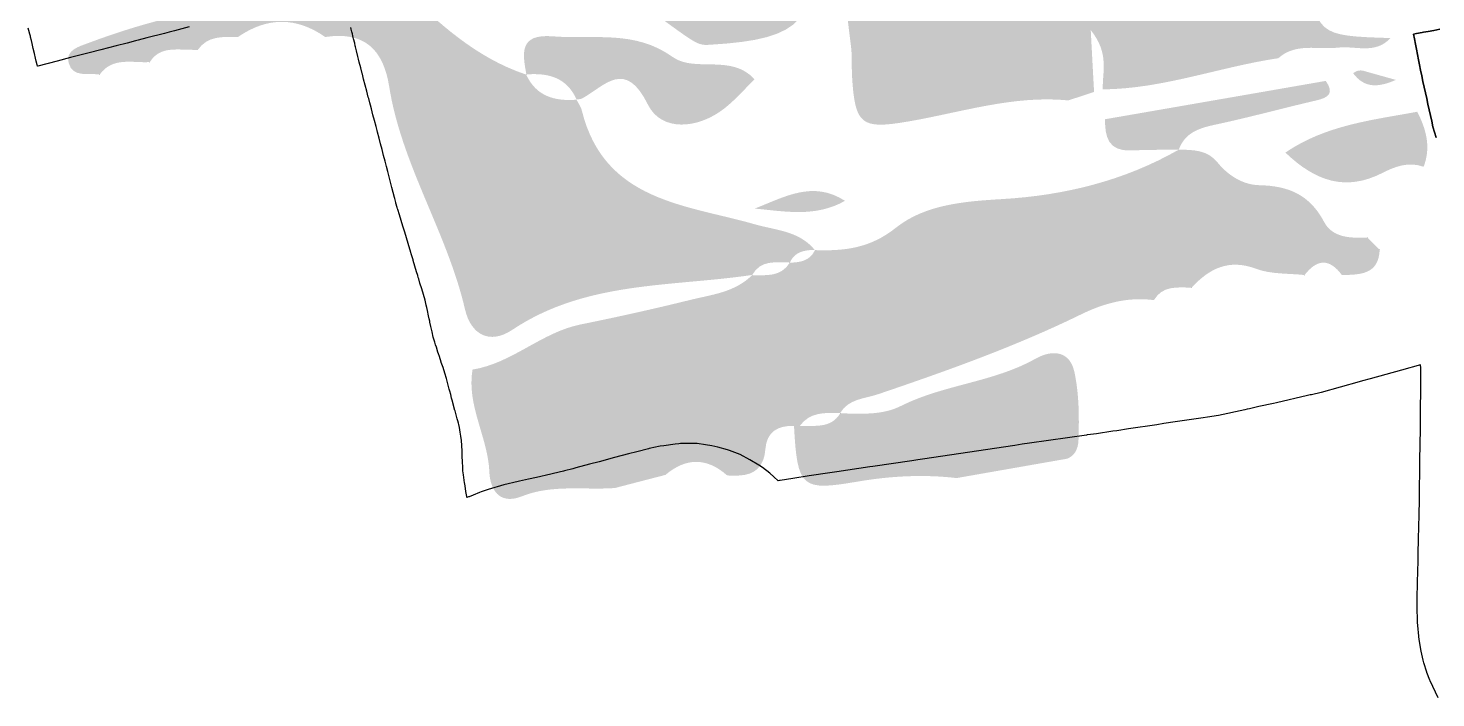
# Model space of a CAD drawing. Header units: inches. Extents: x 692273 to 716502, y 9316467 to 9326563.
# Drawn here: x 700335 to 702611, y 9320973 to 9322056 of the extents above; entities that cross this region are included whole.
import ezdxf

# ---------------------------------------------------------------- set-up
doc = ezdxf.new("R2010")
doc.units = ezdxf.units.IN
doc.header["$MEASUREMENT"] = 0
doc.layers.add('Land Value', color=7, linetype='Continuous')

msp = doc.modelspace()

# ---------------------------------------------------------------- hatches: boundary and pattern name
at = {"layer": 'Land Value', "transparency": 33554687}
h = msp.add_hatch(color=2, dxfattribs=at)
h.dxf.hatch_style = 2
edge = h.paths.add_edge_path()
edge.add_spline(control_points=[(701378, 9322088.5), (701372, 9322086), (701367.1, 9322081), (701356.1, 9322073), (701418, 9322027.8), (701418, 9322027.8), (701438.6, 9322029.1), (701587.5, 9322038), (701614.1, 9322068.1), (701606.9, 9322219.4), (701606.4, 9322229.5), (701607.6, 9322239.9), (701605.4, 9322249.6), (701583.9, 9322344.4), (701559, 9322438.7), (701565.7, 9322537.5), (701568, 9322570.8), (701550.6, 9322587), (701517.4, 9322587.6), (701484.4, 9322588.1), (701454.5, 9322580.8), (701448.2, 9322543.8), (701443.1, 9322514.3), (701438.3, 9322481.7), (701445.7, 9322453.6), (701462.9, 9322387.6), (701459.7, 9322320.3), (701468.1, 9322253.9), (701483.3, 9322133.5), (701485.6, 9322133.8), (701378, 9322088.5)], knot_values=[0, 0, 0, 0, 1, 1, 1, 2, 2, 2, 3, 3, 3, 4, 4, 4, 5, 5, 5, 6, 6, 6, 7, 7, 7, 8, 8, 8, 9, 9, 9, 10, 10, 10, 10], degree=3, periodic=0)
h = msp.add_hatch(color=1, dxfattribs=at)
h.dxf.hatch_style = 2
edge = h.paths.add_edge_path()
edge.add_spline(control_points=[(702321.8, 9322284.8), (702298.1, 9322257.1), (702265.8, 9322265.4), (702235.8, 9322264), (702211.9, 9322234.1), (702174.1, 9322241.7), (702143.2, 9322232.8), (702056.3, 9322207.7), (702055.7, 9322210.3), (702052.5, 9322116.6), (702052.4, 9322112.1), (702047.3, 9322107.7), (702044.2, 9322102.9), (702009.8, 9322205.2), (702009.9, 9322204.9), (701905.8, 9322186.1), (701856.4, 9322177.2), (701806.5, 9322170.5), (701757.1, 9322161.2), (701650, 9322140.9), (701650.3, 9322140.5), (701664.8, 9322028), (701667, 9322011.3), (701665.7, 9321994.3), (701666.7, 9321977.5), (701671.3, 9321898.8), (701681.8, 9321891.8), (701758.4, 9321905), (701843.9, 9321919.8), (701927.8, 9321947.6), (702016.4, 9321939), (702030.3, 9321943.5), (702044.1, 9321948.1), (702058, 9321952.6), (702056.4, 9321981.2), (702054.9, 9322009.8), (702052.6, 9322052.6), (702083.3, 9322014.6), (702071, 9321984.6), (702072.1, 9321956.8), (702169.5, 9321957.6), (702260.8, 9321993.1), (702355.8, 9322007.2), (702384.3, 9322032.6), (702419.5, 9322020.6), (702451.9, 9322024.3), (702480.7, 9322027.7), (702512.8, 9322012.9), (702537.2, 9322039.8), (702418.3, 9322043.6), (702418.1, 9322043.5), (702400.1, 9322158.8), (702397.5, 9322175.3), (702398.7, 9322192.4), (702396.6, 9322208.9), (702392.8, 9322239.6), (702383.9, 9322268), (702353.7, 9322283.8), (702343, 9322284.1), (702332.4, 9322284.5), (702321.8, 9322284.8), (702321.8, 9322284.8), (702321.8, 9322284.8), (702321.8, 9322284.8)], knot_values=[0, 0, 0, 0, 1, 1, 1, 2, 2, 2, 3, 3, 3, 4, 4, 4, 5, 5, 5, 6, 6, 6, 7, 7, 7, 8, 8, 8, 9, 9, 9, 10, 10, 10, 11, 11, 11, 12, 12, 12, 13, 13, 13, 14, 14, 14, 15, 15, 15, 16, 16, 16, 17, 17, 17, 18, 18, 18, 19, 19, 19, 20, 20, 20, 21, 21, 21, 21], degree=3, periodic=0)
h = msp.add_hatch(color=2, dxfattribs=at)
h.dxf.hatch_style = 2
edge = h.paths.add_edge_path()
edge.add_spline(control_points=[(701566.1, 9321676.9), (701574.2, 9321694.2), (701589.5, 9321697.1), (701606.4, 9321697.1), (701581, 9321728), (701544.3, 9321728.6), (701509, 9321738.7), (701397.9, 9321770.5), (701266.1, 9321775.6), (701229.8, 9321922.5), (701228.3, 9321928.7), (701224.1, 9321934.3), (701221.2, 9321940.1), (701185.9, 9321937.4), (701156, 9321945.5), (701139.8, 9321980.7), (701058.2, 9322007.9), (700997.3, 9322064.6), (700937.4, 9322122.6), (700937.3, 9322122.7), (700937.2, 9322122.7), (700937.1, 9322122.8), (700937, 9322122.8), (700936.9, 9322122.8), (700936.9, 9322122.8), (700869, 9322107.3), (700799.9, 9322105.7), (700730.9, 9322100.2), (700628.9, 9322091.9), (700528, 9322068.1), (700431.4, 9322031.6), (700417.3, 9322026.2), (700394.3, 9322020.4), (700400, 9321999.6), (700406.6, 9321975.1), (700431.9, 9321983.6), (700450.2, 9321980.8), (700471.5, 9322010.1), (700503.1, 9321999.1), (700531.3, 9322001), (700547.4, 9322026.7), (700573.5, 9322020.4), (700597.5, 9322021.2), (700597.5, 9322021.2), (700603.1, 9322020.3), (700603.1, 9322020.3), (700603.1, 9322020.3), (700608.6, 9322020.4), (700608.6, 9322020.4), (700624.9, 9322044.2), (700649.8, 9322041.6), (700673.9, 9322041.6), (700720.8, 9322073.9), (700767.8, 9322074.5), (700814.9, 9322041.5), (700877.4, 9322051), (700908.7, 9322022.1), (700918.3, 9321961.3), (700938.4, 9321834.3), (701012.1, 9321725.3), (701040.9, 9321600.9), (701050.2, 9321560.7), (701080.3, 9321543.1), (701117.4, 9321567.9), (701235.8, 9321647.1), (701373.7, 9321637.2), (701505.2, 9321656.6), (701519.3, 9321681.7), (701543.5, 9321676.7), (701566.1, 9321676.9)], knot_values=[0, 0, 0, 0, 1, 1, 1, 2, 2, 2, 3, 3, 3, 4, 4, 4, 5, 5, 5, 6, 6, 6, 7, 7, 7, 8, 8, 8, 9, 9, 9, 10, 10, 10, 11, 11, 11, 12, 12, 12, 13, 13, 13, 14, 14, 14, 15, 15, 15, 16, 16, 16, 17, 17, 17, 18, 18, 18, 19, 19, 19, 20, 20, 20, 21, 21, 21, 22, 22, 22, 23, 23, 23, 23], degree=3, periodic=0)
h = msp.add_hatch(color=2, dxfattribs=at)
h.dxf.hatch_style = 2
edge = h.paths.add_edge_path()
edge.add_spline(control_points=[(701221.2, 9321940.4), (701224.4, 9321941), (701228.1, 9321940.8), (701230.8, 9321942.4), (701268.1, 9321963.6), (701300.1, 9322006), (701336.7, 9321932), (701358.3, 9321888.2), (701417.1, 9321892.3), (701459.9, 9321925.7), (701477.8, 9321939.7), (701493, 9321957.4), (701509.1, 9321973.1), (701471.2, 9322015), (701412.8, 9321983.2), (701376.3, 9322009.4), (701314.8, 9322053.5), (701248.2, 9322037.3), (701182.7, 9322042.6), (701128.1, 9322047), (701133.8, 9322015.4), (701140.1, 9321981), (701175.2, 9321983.6), (701205.4, 9321976.4), (701221.2, 9321940.4)], knot_values=[0, 0, 0, 0, 1, 1, 1, 2, 2, 2, 3, 3, 3, 4, 4, 4, 5, 5, 5, 6, 6, 6, 7, 7, 7, 8, 8, 8, 8], degree=3, periodic=0)
h = msp.add_hatch(color=2, dxfattribs=at)
h.dxf.hatch_style = 2
edge = h.paths.add_edge_path()
edge.add_spline(control_points=[(700674, 9322041.6), (700673.9, 9322041.6), (700673.9, 9322041.6), (700673.9, 9322041.6), (700673.5, 9322041.3), (700673.2, 9322041.2), (700672.9, 9322041), (700672.9, 9322041), (700674, 9322041.6), (700674, 9322041.6)], knot_values=[0, 0, 0, 0, 1, 1, 1, 2, 2, 2, 3, 3, 3, 3], degree=3, periodic=0)
h = msp.add_hatch(color=2, dxfattribs=at)
h.dxf.hatch_style = 2
edge = h.paths.add_edge_path()
edge.add_spline(control_points=[(700815.5, 9322041), (700815.3, 9322041.2), (700815.1, 9322041.3), (700814.9, 9322041.5), (700814.8, 9322041.5), (700814.8, 9322041.5), (700814.7, 9322041.4), (700814.7, 9322041.4), (700815.5, 9322041), (700815.5, 9322041)], knot_values=[0, 0, 0, 0, 1, 1, 1, 2, 2, 2, 3, 3, 3, 3], degree=3, periodic=0)
h = msp.add_hatch(color=2, dxfattribs=at)
h.dxf.hatch_style = 2
edge = h.paths.add_edge_path()
edge.add_spline(control_points=[(700531.9, 9322001), (700531.7, 9322001), (700531.5, 9322001), (700531.3, 9322001), (700531.2, 9322000.8), (700531, 9322000.7), (700530.9, 9322000.5), (700530.9, 9322000.5), (700531.9, 9322001), (700531.9, 9322001)], knot_values=[0, 0, 0, 0, 1, 1, 1, 2, 2, 2, 3, 3, 3, 3], degree=3, periodic=0)
h = msp.add_hatch(color=2, dxfattribs=at)
h.dxf.hatch_style = 2
edge = h.paths.add_edge_path()
edge.add_spline(control_points=[(700450.6, 9321980.7), (700450.5, 9321980.7), (700450.4, 9321980.7), (700450.2, 9321980.8), (700450.1, 9321980.5), (700449.9, 9321980.4), (700449.7, 9321980.2), (700449.7, 9321980.2), (700450.6, 9321980.7), (700450.6, 9321980.7)], knot_values=[0, 0, 0, 0, 1, 1, 1, 2, 2, 2, 3, 3, 3, 3], degree=3, periodic=0)
h = msp.add_hatch(color=2, dxfattribs=at)
h.dxf.hatch_style = 2
edge = h.paths.add_edge_path()
edge.add_spline(control_points=[(701140.1, 9321981), (701139.9, 9321981), (701139.8, 9321981), (701139.7, 9321981), (701139.7, 9321981), (701140.2, 9321980.6), (701140.2, 9321980.6), (701140.1, 9321980.7), (701140.1, 9321980.9), (701140.1, 9321981)], knot_values=[0, 0, 0, 0, 1, 1, 1, 2, 2, 2, 3, 3, 3, 3], degree=3, periodic=0)
h = msp.add_hatch(color=2, dxfattribs=at)
h.dxf.hatch_style = 2
h.paths.add_polyline_path([(701139.7, 9321981), (701139.8, 9321980.7), (701140.2, 9321980.6)])
h = msp.add_hatch(color=1, dxfattribs=at)
h.dxf.hatch_style = 2
edge = h.paths.add_edge_path()
edge.add_spline(control_points=[(702476.9, 9321982.8), (702494.8, 9321959.1), (702516, 9321959.1), (702546, 9321972.1), (702524, 9321978.3), (702508.8, 9321982.5), (702493.6, 9321986.8), (702487.3, 9321988.4), (702481.7, 9321987.1), (702476.9, 9321982.8)], knot_values=[0, 0, 0, 0, 1, 1, 1, 2, 2, 2, 3, 3, 3, 3], degree=3, periodic=0)
h = msp.add_hatch(color=1, dxfattribs=at)
h.dxf.hatch_style = 2
edge = h.paths.add_edge_path()
edge.add_spline(control_points=[(702117.4, 9321858), (702143.2, 9321859.1), (702169.1, 9321859), (702195, 9321859.5), (702205.6, 9321888.1), (702229.7, 9321894.6), (702256.5, 9321900.3), (702310.5, 9321911.9), (702363.8, 9321926.5), (702417.6, 9321939), (702437.4, 9321943.5), (702446.5, 9321951), (702432.6, 9321970.5), (702313.6, 9321949.8), (702194.7, 9321929.1), (702075.7, 9321908.5), (702075.5, 9321880), (702080.9, 9321856.6), (702117.4, 9321858)], knot_values=[0, 0, 0, 0, 1, 1, 1, 2, 2, 2, 3, 3, 3, 4, 4, 4, 5, 5, 5, 6, 6, 6, 6], degree=3, periodic=0)
h = msp.add_hatch(color=2, dxfattribs=at)
h.dxf.hatch_style = 2
h.paths.add_polyline_path([(701221.3, 9321940.1), (701221.2, 9321940.4), (701221, 9321940.4)])
h = msp.add_hatch(color=2, dxfattribs=at)
h.dxf.hatch_style = 2
h.paths.add_polyline_path([(701221.2, 9321940.1), (701221.3, 9321940.1), (701221.3, 9321940.1), (701221, 9321940.4)])
h = msp.add_hatch(color=1, dxfattribs=at)
h.dxf.hatch_style = 2
edge = h.paths.add_edge_path()
edge.add_spline(control_points=[(702367.3, 9321854.6), (702416, 9321807.9), (702464.9, 9321791.5), (702523.9, 9321821.5), (702544.3, 9321832), (702566.8, 9321840.5), (702590.8, 9321831.6), (702603, 9321863.1), (702595.1, 9321892.2), (702580.5, 9321920.6), (702507.5, 9321907.1), (702432.7, 9321899.2), (702367.3, 9321854.6)], knot_values=[0, 0, 0, 0, 1, 1, 1, 2, 2, 2, 3, 3, 3, 4, 4, 4, 4], degree=3, periodic=0)
h = msp.add_hatch(color=2, dxfattribs=at)
h.dxf.hatch_style = 2
edge = h.paths.add_edge_path()
edge.add_spline(control_points=[(702429.8, 9321742.6), (702406.8, 9321786.3), (702372.3, 9321800.8), (702325.5, 9321801.8), (702299, 9321802.3), (702275, 9321817.1), (702257.8, 9321838.4), (702240.9, 9321859.4), (702218.1, 9321858.8), (702195.1, 9321859.4), (702106.3, 9321808.7), (702009.7, 9321785.2), (701908.7, 9321779.3), (701847.9, 9321775.7), (701784.5, 9321770.5), (701737.6, 9321733), (701695.8, 9321699.6), (701654.1, 9321695.2), (701606.8, 9321696.8), (701598.5, 9321679.5), (701583, 9321676.7), (701566.1, 9321676.6), (701551.5, 9321652.9), (701527.7, 9321656.3), (701505, 9321656.3), (701477.3, 9321628.5), (701439.6, 9321624.8), (701404.4, 9321616.1), (701345.8, 9321601.6), (701286.7, 9321588.5), (701227.5, 9321576.5), (701164.3, 9321563.7), (701117, 9321513.7), (701053, 9321503.6), (701043.2, 9321445.2), (701078, 9321394.2), (701080.3, 9321337.9), (701080.4, 9321334.5), (701080.7, 9321331.1), (701081.3, 9321327.8), (701086.8, 9321297.6), (701106, 9321287.9), (701132.8, 9321298.6), (701182, 9321318.2), (701233, 9321308.5), (701283.2, 9321312), (701310.4, 9321319.1), (701337.7, 9321326.2), (701364.9, 9321333.2), (701398.4, 9321361.4), (701431.7, 9321361.6), (701464.7, 9321332.4), (701470.9, 9321331.9), (701477.1, 9321331.8), (701483.3, 9321332.2), (701510.6, 9321333.2), (701524.5, 9321347.4), (701526.5, 9321374.6), (701528.5, 9321403), (701546.5, 9321413.2), (701572.8, 9321412.5), (701572.7, 9321412.5), (701582, 9321412.2), (701582, 9321412.2), (701598.6, 9321435.5), (701623.2, 9321433.7), (701647.4, 9321433.3), (701661.2, 9321456.5), (701687.5, 9321456.5), (701708.7, 9321463.7), (701820.3, 9321501.6), (701931, 9321541), (702037.3, 9321593), (702072.9, 9321610.5), (702113, 9321621.7), (702154.7, 9321615.9), (702169.1, 9321640.3), (702193.1, 9321636.2), (702215.7, 9321636.2), (702244.5, 9321667.1), (702275.8, 9321683.3), (702320.6, 9321666.4), (702344.4, 9321657.5), (702372.3, 9321659.4), (702398.3, 9321656.5), (702418.5, 9321682.6), (702438.6, 9321683.9), (702458.8, 9321656.3), (702487.6, 9321657.5), (702518, 9321656.4), (702519.8, 9321697.4), (702513.2, 9321704), (702506.6, 9321710.6), (702500, 9321717.2), (702472.9, 9321716), (702443.5, 9321716.5), (702429.8, 9321742.6)], knot_values=[0, 0, 0, 0, 1, 1, 1, 2, 2, 2, 3, 3, 3, 4, 4, 4, 5, 5, 5, 6, 6, 6, 7, 7, 7, 8, 8, 8, 9, 9, 9, 10, 10, 10, 11, 11, 11, 12, 12, 12, 13, 13, 13, 14, 14, 14, 15, 15, 15, 16, 16, 16, 17, 17, 17, 18, 18, 18, 19, 19, 19, 20, 20, 20, 21, 21, 21, 22, 22, 22, 23, 23, 23, 24, 24, 24, 25, 25, 25, 26, 26, 26, 27, 27, 27, 28, 28, 28, 29, 29, 29, 30, 30, 30, 31, 31, 31, 32, 32, 32, 32], degree=3, periodic=0)
h = msp.add_hatch(color=1, dxfattribs=at)
h.dxf.hatch_style = 2
edge = h.paths.add_edge_path()
edge.add_spline(control_points=[(701655.3, 9321776.5), (701603.2, 9321810.3), (701556.9, 9321782.4), (701509.3, 9321764), (701558.3, 9321759.5), (701607.4, 9321749.4), (701655.3, 9321776.5)], knot_values=[0, 0, 0, 0, 1, 1, 1, 2, 2, 2, 2], degree=3, periodic=0)
h = msp.add_hatch(color=2, dxfattribs=at)
h.dxf.hatch_style = 2
edge = h.paths.add_edge_path()
edge.add_spline(control_points=[(702499.3, 9321717.9), (702499.5, 9321717.7), (702499.7, 9321717.5), (702500, 9321717.2), (702500, 9321717.2), (702500.1, 9321717.2), (702500.1, 9321717.2), (702500.1, 9321717.2), (702499.3, 9321717.9), (702499.3, 9321717.9)], knot_values=[0, 0, 0, 0, 1, 1, 1, 2, 2, 2, 3, 3, 3, 3], degree=3, periodic=0)
h = msp.add_hatch(color=2, dxfattribs=at)
h.dxf.hatch_style = 2
edge = h.paths.add_edge_path()
edge.add_spline(control_points=[(701607, 9321697.2), (701606.8, 9321697.2), (701606.6, 9321697.1), (701606.4, 9321697.1), (701606.4, 9321697), (701606.5, 9321697), (701606.6, 9321696.8), (701606.6, 9321696.8), (701607, 9321697.2), (701607, 9321697.2)], knot_values=[0, 0, 0, 0, 1, 1, 1, 2, 2, 2, 3, 3, 3, 3], degree=3, periodic=0)
h = msp.add_hatch(color=2, dxfattribs=at)
h.dxf.hatch_style = 2
edge = h.paths.add_edge_path()
edge.add_spline(control_points=[(701606.8, 9321696.8), (701606.8, 9321697), (701606.9, 9321697), (701607, 9321697.2), (701607, 9321697.2), (701606.6, 9321696.8), (701606.6, 9321696.8), (701606.7, 9321696.8), (701606.7, 9321696.8), (701606.8, 9321696.8)], knot_values=[0, 0, 0, 0, 1, 1, 1, 2, 2, 2, 3, 3, 3, 3], degree=3, periodic=0)
h = msp.add_hatch(color=2, dxfattribs=at)
h.dxf.hatch_style = 2
edge = h.paths.add_edge_path()
edge.add_spline(control_points=[(702519.9, 9321697.7), (702519.9, 9321697.6), (702519.8, 9321697.5), (702519.8, 9321697.4), (702520.1, 9321697.2), (702520.3, 9321697), (702520.5, 9321696.7), (702520.5, 9321696.7), (702519.9, 9321697.7), (702519.9, 9321697.7)], knot_values=[0, 0, 0, 0, 1, 1, 1, 2, 2, 2, 3, 3, 3, 3], degree=3, periodic=0)
h = msp.add_hatch(color=2, dxfattribs=at)
h.dxf.hatch_style = 2
h.paths.add_polyline_path([(701505.2, 9321656.6), (701505, 9321656.3), (701505.4, 9321656.6)])
h = msp.add_hatch(color=2, dxfattribs=at)
h.dxf.hatch_style = 2
h.paths.add_polyline_path([(701505, 9321656.3), (701505, 9321656.3), (701505.4, 9321656.6)])
h = msp.add_hatch(color=2, dxfattribs=at)
h.dxf.hatch_style = 2
h.paths.add_polyline_path([(701566.1, 9321676.9), (701565.9, 9321676.6), (701566.4, 9321676.8)])
h = msp.add_hatch(color=2, dxfattribs=at)
h.dxf.hatch_style = 2
h.paths.add_polyline_path([(701565.9, 9321676.6), (701566.1, 9321676.6), (701566.4, 9321676.8)])
h = msp.add_hatch(color=2, dxfattribs=at)
h.dxf.hatch_style = 2
edge = h.paths.add_edge_path()
edge.add_spline(control_points=[(702398.8, 9321656.4), (702398.6, 9321656.4), (702398.5, 9321656.4), (702398.3, 9321656.5), (702398.1, 9321656.2), (702398, 9321656.1), (702397.8, 9321655.9), (702397.8, 9321655.9), (702398.8, 9321656.4), (702398.8, 9321656.4)], knot_values=[0, 0, 0, 0, 1, 1, 1, 2, 2, 2, 3, 3, 3, 3], degree=3, periodic=0)
h = msp.add_hatch(color=2, dxfattribs=at)
h.dxf.hatch_style = 2
edge = h.paths.add_edge_path()
edge.add_spline(control_points=[(702216.1, 9321636.1), (702215.9, 9321636.1), (702215.8, 9321636.2), (702215.7, 9321636.2), (702215.6, 9321636), (702215.4, 9321635.8), (702215.2, 9321635.6), (702215.2, 9321635.6), (702216.1, 9321636.1), (702216.1, 9321636.1)], knot_values=[0, 0, 0, 0, 1, 1, 1, 2, 2, 2, 3, 3, 3, 3], degree=3, periodic=0)
h = msp.add_hatch(color=2, dxfattribs=at)
h.dxf.hatch_style = 2
edge = h.paths.add_edge_path()
edge.add_spline(control_points=[(702459.1, 9321655.9), (702459, 9321656), (702458.9, 9321656.1), (702458.8, 9321656.3), (702458.6, 9321656.3), (702458.5, 9321656.2), (702458.4, 9321656.2), (702458.4, 9321656.2), (702459.1, 9321655.9), (702459.1, 9321655.9)], knot_values=[0, 0, 0, 0, 1, 1, 1, 2, 2, 2, 3, 3, 3, 3], degree=3, periodic=0)
h = msp.add_hatch(color=2, dxfattribs=at)
h.dxf.hatch_style = 2
edge = h.paths.add_edge_path()
edge.add_spline(control_points=[(702155.2, 9321615.9), (702155, 9321615.9), (702154.9, 9321615.9), (702154.7, 9321615.9), (702154.6, 9321615.7), (702154.4, 9321615.6), (702154.3, 9321615.3), (702154.3, 9321615.3), (702155.2, 9321615.9), (702155.2, 9321615.9)], knot_values=[0, 0, 0, 0, 1, 1, 1, 2, 2, 2, 3, 3, 3, 3], degree=3, periodic=0)
h = msp.add_hatch(color=1, dxfattribs=at)
h.dxf.hatch_style = 2
edge = h.paths.add_edge_path()
edge.add_spline(control_points=[(701675.1, 9321322.3), (701728.3, 9321331.4), (701781.9, 9321334.4), (701835.7, 9321328.1), (701835.7, 9321328.1), (702014.9, 9321359.5), (702014.9, 9321359.5), (702024.9, 9321364.1), (702032.2, 9321372.4), (702032.8, 9321390), (702034, 9321426.5), (702033.8, 9321464.2), (702026.2, 9321499.6), (702019, 9321533.1), (701991.7, 9321537.1), (701963.1, 9321521), (701895.2, 9321482.8), (701815, 9321479.6), (701745.8, 9321444.8), (701715, 9321429.3), (701680.9, 9321432.2), (701647.6, 9321432.8), (701631.7, 9321407.2), (701605.6, 9321413.7), (701582, 9321412.2), (701582, 9321412.2), (701572.7, 9321412.5), (701572.8, 9321412.5), (701578.2, 9321311.8), (701585.2, 9321306.9), (701675.1, 9321322.3)], knot_values=[0, 0, 0, 0, 1, 1, 1, 2, 2, 2, 3, 3, 3, 4, 4, 4, 5, 5, 5, 6, 6, 6, 7, 7, 7, 8, 8, 8, 9, 9, 9, 10, 10, 10, 10], degree=3, periodic=0)
h = msp.add_hatch(color=2, dxfattribs=at)
h.dxf.hatch_style = 2
edge = h.paths.add_edge_path()
edge.add_spline(control_points=[(701648, 9321433.3), (701647.8, 9321433.3), (701647.6, 9321433.3), (701647.4, 9321433.3), (701647.3, 9321433.1), (701647.1, 9321433), (701647, 9321432.8), (701647, 9321432.8), (701648, 9321433.3), (701648, 9321433.3)], knot_values=[0, 0, 0, 0, 1, 1, 1, 2, 2, 2, 3, 3, 3, 3], degree=3, periodic=0)
h = msp.add_hatch(color=1, dxfattribs=at)
h.dxf.hatch_style = 2
edge = h.paths.add_edge_path()
edge.add_spline(control_points=[(701647, 9321432.8), (701647.2, 9321432.8), (701647.4, 9321432.8), (701647.6, 9321432.8), (701647.7, 9321433), (701647.9, 9321433.1), (701648, 9321433.3), (701648, 9321433.3), (701647, 9321432.8), (701647, 9321432.8)], knot_values=[0, 0, 0, 0, 1, 1, 1, 2, 2, 2, 3, 3, 3, 3], degree=3, periodic=0)

# ---------------------------------------------------------------- linework, layer by layer
for points in [[(700595.1, 9322057.7), (700571.1, 9322051.5), (700562.7, 9322049.3), (700554.9, 9322047.3), (700526.6, 9322040.1), (700512.5, 9322036.5), (700508.2, 9322035.4), (700494.4, 9322031.8), (700476.9, 9322027.3), (700451.8, 9322020.8), (700433, 9322015.9), (700402.8, 9322008.1), (700381.3, 9322002.5), (700350.4, 9321994.4), (700350.1, 9321994.3), (700349.8, 9321994.2), (700349.6, 9321994.1), (700349.6, 9321994.1), (700349, 9321996.7), (700347.6, 9322002.6), (700346.6, 9322007.1), (700344.8, 9322015), (700342.9, 9322022.9), (700341.1, 9322030.8), (700339.8, 9322036.1), (700338.5, 9322041.5), (700338.1, 9322042.9), (700336.9, 9322047.6), (700336.7, 9322048.2), (700335.7, 9322052.1), (700334.5, 9322056)], [(702614.2, 9320972.6), (702601.2, 9321000.3), (702600.8, 9321001.2), (702595.8, 9321013.8), (702595.8, 9321014), (702591.1, 9321029.2), (702590, 9321033.8), (702587.8, 9321043.5), (702586.7, 9321048), (702583.4, 9321067), (702582.9, 9321071.9), (702582.9, 9321072.6), (702581.3, 9321089.9), (702581.1, 9321094.5), (702580.8, 9321105.5), (702580.6, 9321110.9), (702580.3, 9321126.5), (702580.5, 9321140.4), (702580.7, 9321152), (702580.8, 9321154.5), (702581.1, 9321164), (702581.4, 9321172.4), (702581.6, 9321181.5), (702581.9, 9321189.7), (702582, 9321200.8), (702582.1, 9321208.8), (702582.3, 9321226.5), (702582.3, 9321227.7), (702583, 9321251.6), (702583.4, 9321266.5), (702583.6, 9321274.2), (702583.9, 9321287.5), (702584.1, 9321293.2), (702584.2, 9321306.3), (702584.3, 9321318), (702584.5, 9321332.5), (702584.6, 9321337.1), (702584.8, 9321357.4), (702585.2, 9321381.9), (702585.5, 9321408.2), (702585.6, 9321412.6), (702585.7, 9321425.1), (702586, 9321444.5), (702586, 9321446.5), (702586.2, 9321463.2), (702586.2, 9321465.4), (702586.3, 9321478.2), (702586.3, 9321491.2), (702586.3, 9321498.5), (702586.1, 9321506.4), (702585.9, 9321511.1), (702555.2, 9321502.6), (702504.6, 9321488.6), (702492.2, 9321485.2), (702486.6, 9321483.6), (702425.3, 9321466.6), (702409.4, 9321463), (702407.1, 9321462.5), (702403.3, 9321461.6), (702352.9, 9321450), (702348, 9321448.9), (702324.6, 9321443.6), (702309.1, 9321440.2), (702305.6, 9321439.5), (702301.5, 9321438.6), (702259, 9321429.5), (702241.4, 9321426.8), (702234.1, 9321425.7), (702234.1, 9321425.7), (702189.3, 9321418.9), (702170.9, 9321416.2), (702159.3, 9321414.4), (702113.5, 9321407.5), (702094.8, 9321404.6), (702088.2, 9321403.7), (702061.7, 9321399.9), (702047.2, 9321397.8), (702047, 9321397.8), (702045.6, 9321397.6), (701953.7, 9321384.4), (701941.6, 9321382.7), (701929.8, 9321381), (701780.8, 9321358.8), (701772.8, 9321357.6), (701763.2, 9321356.2), (701700, 9321346.8), (701695.4, 9321346.2), (701642, 9321338.3), (701631, 9321336.7), (701597.4, 9321331.7), (701571.1, 9321327.5), (701550.3, 9321324.2), (701549.5, 9321324.1), (701547.3, 9321323.6), (701540.1, 9321330.2), (701533.9, 9321335.9), (701522, 9321345.1), (701515.8, 9321349), (701501.4, 9321357.5), (701485.6, 9321366.2), (701468.5, 9321372.8), (701467.1, 9321373.4), (701465.2, 9321373.9), (701449.9, 9321378.3), (701440.1, 9321380.4), (701429.8, 9321382.1), (701416.5, 9321383.8), (701407.7, 9321384.2), (701391.4, 9321383.9), (701389.1, 9321383.8), (701386.6, 9321383.6), (701380.5, 9321383.2), (701362.3, 9321380.5), (701356.4, 9321379.6), (701346.3, 9321377.4), (701341.2, 9321376.4), (701338.7, 9321375.8), (701337.7, 9321375.6), (701318.6, 9321370.7), (701305.2, 9321367.3), (701282.4, 9321361.2), (701257.8, 9321354.6), (701242.2, 9321350.5), (701220.3, 9321344.7), (701215, 9321343.3), (701201.7, 9321339.7), (701199.9, 9321339.2), (701183.9, 9321335.3), (701179.7, 9321334.3), (701156.6, 9321329.2), (701143.6, 9321326.3), (701129.2, 9321323), (701126.6, 9321322.4), (701103.5, 9321317.1), (701078.3, 9321309.5), (701075.1, 9321308.3), (701067.1, 9321305.6), (701064.3, 9321304.6), (701053.8, 9321300.5), (701047.6, 9321298), (701046.3, 9321297.5), (701043.9, 9321296.6), (701043.8, 9321297.6), (701043.7, 9321298.2), (701042.4, 9321306.6), (701041, 9321315.6), (701040.2, 9321320.7), (701039.7, 9321323.9), (701039.6, 9321324.6), (701038.2, 9321333.6), (701037.5, 9321339.7), (701037.1, 9321345.8), (701036.8, 9321354.6), (701036.4, 9321363.3), (701036.1, 9321372.1), (701035.7, 9321380.5), (701035.7, 9321380.9), (701035.4, 9321388.9), (701034.3, 9321395.7), (701033.2, 9321402.6), (701031.7, 9321409.8), (701030.8, 9321414.6), (701030.3, 9321417.1), (701029.2, 9321420.9), (701028.4, 9321423.7), (701027.2, 9321428.1), (701026.6, 9321430.3), (701024.7, 9321436.8), (701024.6, 9321437.4), (701022.4, 9321445.6), (701022.3, 9321445.8), (701020, 9321454.3), (701019.3, 9321457.2), (701017.7, 9321463.1), (701016.2, 9321468.7), (701015.4, 9321471.8), (701013, 9321480.5), (701010.7, 9321489.3), (701008.4, 9321498), (701005.4, 9321506.8), (701003.4, 9321512.6), (701002.5, 9321515.3), (701002.4, 9321515.6), (700999.4, 9321524.5), (700997.9, 9321529.1), (700997, 9321532), (700994.6, 9321539.6), (700993.4, 9321543.7), (700992.1, 9321547.9), (700989.6, 9321556.2), (700987.7, 9321564.7), (700985.8, 9321573.3), (700984.2, 9321580.4), (700983.9, 9321581.8), (700983, 9321585.9), (700982, 9321590.4), (700980.1, 9321598.9), (700978.9, 9321604.2), (700978.2, 9321607.5), (700976.3, 9321616), (700973.6, 9321625.2), (700970.8, 9321634.3), (700968.1, 9321643.5), (700966.1, 9321650.2), (700965.4, 9321652.6), (700964.4, 9321655.9), (700962.6, 9321661.8), (700959.9, 9321670.9), (700957.2, 9321680.1), (700956.8, 9321681.3), (700954.4, 9321689.2), (700952.8, 9321694.8), (700952.7, 9321695), (700951.7, 9321698.4), (700949, 9321707.6), (700946.2, 9321716.7), (700943.5, 9321725.9), (700940.5, 9321735.3), (700937.6, 9321744.7), (700934.7, 9321754.1), (700932.1, 9321762.4), (700931.7, 9321763.5), (700931.1, 9321766), (700929.2, 9321772.8), (700929, 9321773.4), (700929, 9321773.6), (700927.2, 9321780.1), (700926.7, 9321782.1), (700924.7, 9321790.1), (700922.8, 9321798.2), (700920.5, 9321806.7), (700918.3, 9321815.2), (700918.2, 9321815.5), (700916.1, 9321823.7), (700913.8, 9321832.2), (700911.6, 9321840.7), (700909.2, 9321850.1), (700906.8, 9321859.4), (700904.4, 9321868.8), (700902, 9321878.1), (700899.5, 9321887.5), (700898.8, 9321890.2), (700897, 9321896.9), (700894.6, 9321906.3), (700892.1, 9321915.6), (700889.6, 9321925.2), (700888, 9321931.4), (700887.1, 9321934.8), (700885.2, 9321942), (700884.5, 9321944.4), (700882, 9321954), (700879.5, 9321963.6), (700876.9, 9321973.2), (700874.9, 9321981.3), (700874.6, 9321982.4), (700872.3, 9321991.5), (700870, 9322000.7), (700868.7, 9322005.8), (700867.6, 9322009.9), (700865.3, 9322019.1), (700863.9, 9322025.4), (700863.5, 9322027.3), (700862.5, 9322031.7), (700860.6, 9322038.8), (700860.1, 9322040.9), (700859.5, 9322043.5), (700858.7, 9322046.5), (700857.8, 9322050.1), (700856.8, 9322054), (700856.8, 9322054), (700856.1, 9322056.7)], [(702616.9, 9322054.1), (702607.4, 9322052.3), (702598, 9322050.6), (702590.6, 9322049.2), (702588.6, 9322048.8), (702579.3, 9322047.1), (702579.1, 9322047.1), (702574.5, 9322046.2), (702574.5, 9322046.2), (702576, 9322038.5), (702577.6, 9322030.1), (702579.2, 9322021.6), (702580.9, 9322013.2), (702582.5, 9322004.7), (702584.1, 9321996.3), (702585.8, 9321987.8), (702587.8, 9321978.6), (702589.8, 9321969.5), (702591.8, 9321960.3), (702593.8, 9321951.1), (702595.8, 9321942), (702597.8, 9321932.8), (702599.9, 9321923.6), (702601.9, 9321914.4), (702603.9, 9321905.3), (702605.9, 9321896.1), (702608.4, 9321887.6), (702610.9, 9321879.2)], [(702610.9, 9321879.2), (702608.4, 9321887.6), (702605.9, 9321896.1), (702603.9, 9321905.3), (702601.9, 9321914.4), (702599.9, 9321923.6), (702597.8, 9321932.8), (702595.8, 9321942), (702593.8, 9321951.1), (702591.8, 9321960.3), (702589.8, 9321969.5), (702587.8, 9321978.6), (702585.8, 9321987.8), (702584.1, 9321996.3), (702582.5, 9322004.7), (702580.9, 9322013.2), (702579.2, 9322021.6), (702577.6, 9322030.1), (702576, 9322038.5), (702574.5, 9322046.2), (702574.5, 9322046.2), (702579.1, 9322047.1), (702579.3, 9322047.1), (702588.6, 9322048.8), (702590.6, 9322049.2), (702598, 9322050.6), (702607.4, 9322052.3), (702616.9, 9322054.1)]]:
    msp.add_lwpolyline(points)

doc.saveas('drawing.dxf')
